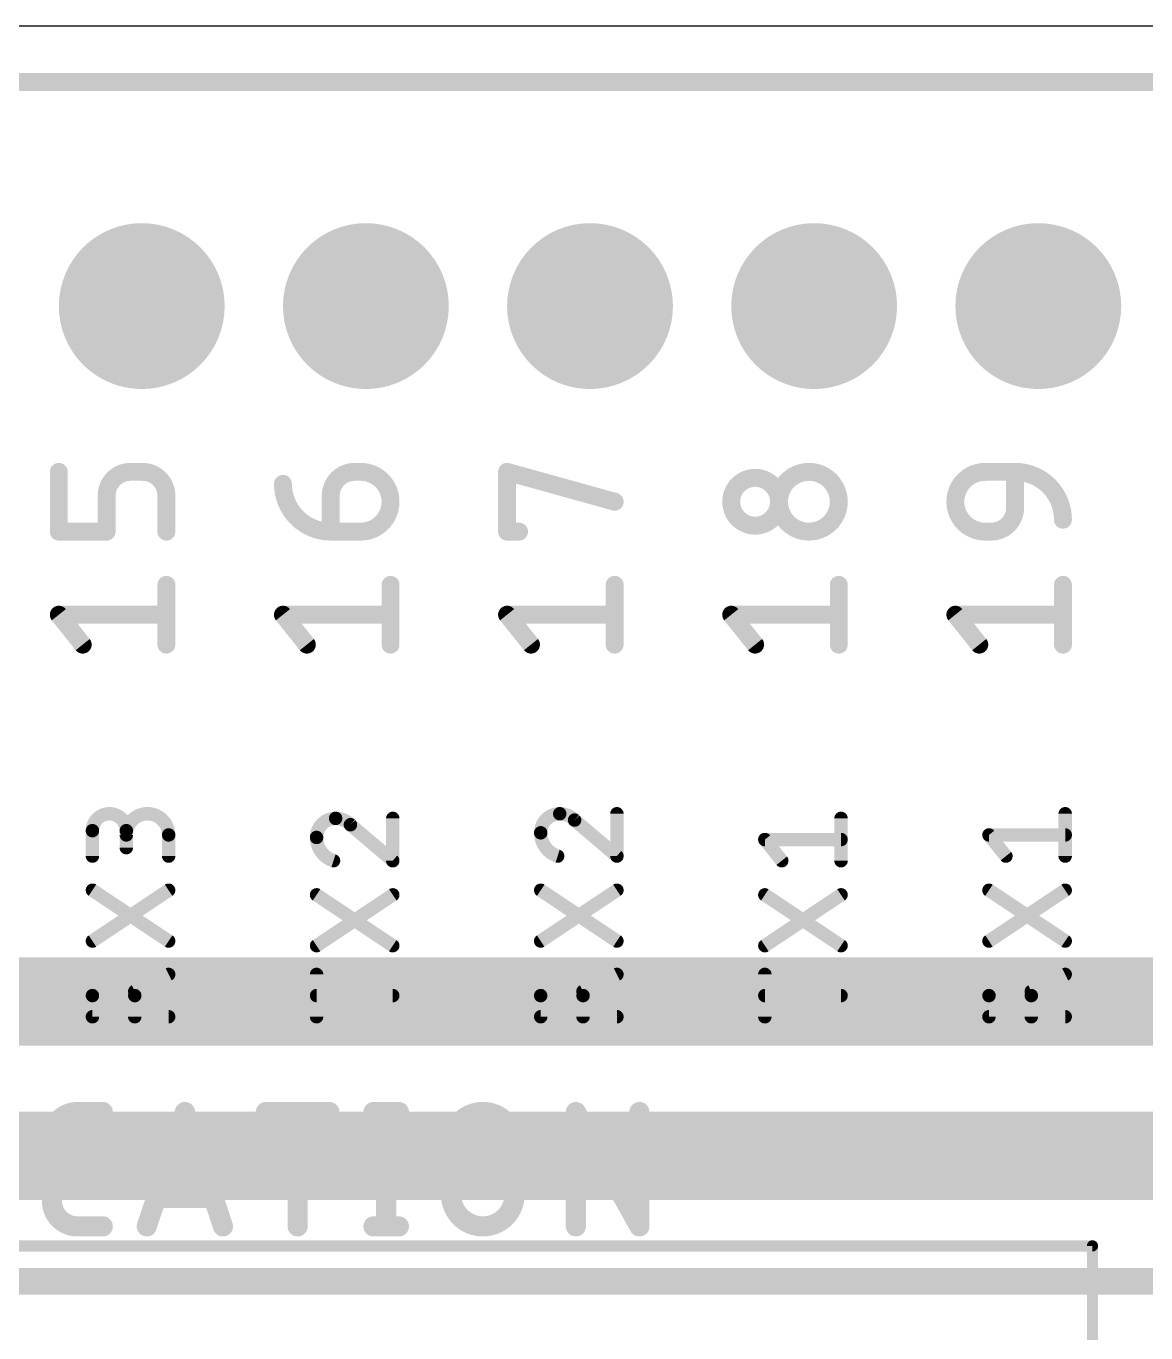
# Model space of a CAD drawing. Extents: x -35 to 140, y -8 to 139.
# Drawn here: x 108 to 120.69, y 75.19 to 90 of the extents above; entities that cross this region are included whole.
import ezdxf

# ---------------------------------------------------------------- set-up
doc = ezdxf.new("R2010")
doc.units = 0
for name, color, linetype in [('16', 132, 'CONTINUOUS'), ('17', 110, 'CONTINUOUS'), ('20', 31, 'CONTINUOUS'), ('51', 253, 'CONTINUOUS')]:
    doc.layers.add(name, color=color, linetype=linetype)

# ---------------------------------------------------------------- blocks, each defined once
blk = doc.blocks.new('RECT')
blk.add_solid([(-0.5, -0.5), (0.5, -0.5), (-0.5, 0.5), (0.5, 0.5)])
blk = doc.blocks.new('ROUNDP')
at = {"const_width": 0.5}
blk.add_lwpolyline([(0, -0.25, 1), (0, 0.25, 1), (0, -0.25)], format="xyb", dxfattribs=at)

msp = doc.modelspace()

# ---------------------------------------------------------------- linework, layer by layer
at = {"layer": '16', "const_width": 1}
for points in [[(63.55, 78.95), (122.35, 78.95)], [(55.8, 77.2), (122.9, 77.2)]]:
    msp.add_lwpolyline(points, dxfattribs=at)
at = {"layer": '20'}
msp.add_line((140, 90), (0, 90), dxfattribs=at)
at = {"layer": '51'}
for points, const_width in [([(38.186, 89.368), (134.706, 89.368)], 0.2032), ([(108.3662, 84.2728), (108.3662, 84.9501)], 0.2032), ([(109.3145, 84.9501), (109.179, 84.9501)], 0.2032), ([(111.719, 84.9501), (111.7867, 84.9501)], 0.2032), ([(113.4462, 84.2728), (113.4462, 84.9501)], 0.2032), ([(113.4462, 84.9501), (114.6654, 84.6114)], 0.2032), ([(118.8649, 84.9501), (119.2035, 84.9501)], 0.2032), ([(119.2035, 84.9501), (119.2035, 84.5437)], 0.2032), ([(108.9081, 84.6792), (108.9081, 84.2728)], 0.2032), ([(109.5854, 84.2728), (109.5854, 84.6792)], 0.2032), ([(111.4481, 84.2728), (111.4481, 84.6792)], 0.2032), ([(108.9081, 84.2728), (108.3662, 84.2728)], 0.2032), ([(111.7867, 84.2728), (111.4481, 84.2728)], 0.2032), ([(113.5817, 84.2728), (113.4462, 84.2728)], 0.2032), ([(118.9326, 84.2728), (118.8649, 84.2728)], 0.2032), ([(109.5854, 82.9926), (109.5854, 83.6699)], 0.2032), ([(112.1254, 82.9926), (112.1254, 83.6699)], 0.2032), ([(114.6654, 82.9926), (114.6654, 83.6699)], 0.2032), ([(117.2054, 82.9926), (117.2054, 83.6699)], 0.2032), ([(119.7454, 82.9926), (119.7454, 83.6699)], 0.2032), ([(108.6371, 82.9926), (108.3662, 83.3313)], 0.2032), ([(108.3662, 83.3313), (109.5854, 83.3313)], 0.2032), ([(111.1771, 82.9926), (110.9062, 83.3313)], 0.2032), ([(110.9062, 83.3313), (112.1254, 83.3313)], 0.2032), ([(113.7171, 82.9926), (113.4462, 83.3313)], 0.2032), ([(113.4462, 83.3313), (114.6654, 83.3313)], 0.2032), ([(116.2571, 82.9926), (115.9862, 83.3313)], 0.2032), ([(115.9862, 83.3313), (117.2054, 83.3313)], 0.2032), ([(118.7971, 82.9926), (118.5262, 83.3313)], 0.2032), ([(118.5262, 83.3313), (119.7454, 83.3313)], 0.2032), ([(114.6908, 80.5965), (114.6908, 81.0763)], 0.1524), ([(119.7708, 80.5965), (119.7708, 81.0763)], 0.1524), ([(111.671, 80.9518), (112.1508, 80.544)], 0.1524), ([(112.1508, 80.544), (112.1508, 81.0238)], 0.1524), ([(114.211, 81.0043), (114.6908, 80.5965)], 0.1524), ([(117.2308, 80.544), (117.2308, 81.0238)], 0.1524), ([(108.7472, 80.5965), (108.7472, 80.8844)], 0.1524), ([(109.131, 80.8844), (109.131, 80.6925)], 0.1524), ([(109.6108, 80.5965), (109.6108, 80.8364)], 0.1524), ([(116.5591, 80.544), (116.3672, 80.7839)], 0.1524), ([(116.3672, 80.7839), (117.2308, 80.7839)], 0.1524), ([(119.0991, 80.5965), (118.9072, 80.8364)], 0.1524), ([(118.9072, 80.8364), (119.7708, 80.8364)], 0.1524), ([(109.6108, 79.6342), (108.7472, 80.2099)], 0.1524), ([(108.7472, 79.6342), (109.6108, 80.2099)], 0.1524), ([(114.6908, 79.6342), (113.8272, 80.2099)], 0.1524), ([(113.8272, 79.6342), (114.6908, 80.2099)], 0.1524), ([(119.7708, 79.6342), (118.9072, 80.2099)], 0.1524), ([(118.9072, 79.6342), (119.7708, 80.2099)], 0.1524), ([(112.1508, 79.5817), (111.2872, 80.1574)], 0.1524), ([(111.2872, 79.5817), (112.1508, 80.1574)], 0.1524), ([(117.2308, 79.5817), (116.3672, 80.1574)], 0.1524), ([(116.3672, 79.5817), (117.2308, 80.1574)], 0.1524), ([(109.6108, 79.256), (109.227, 79.0641)], 0.1524), ([(111.2872, 78.7762), (111.2872, 79.256)], 0.1524), ([(114.6908, 79.256), (114.307, 79.0641)], 0.1524), ([(116.3672, 78.7762), (116.3672, 79.256)], 0.1524), ([(119.7708, 79.256), (119.387, 79.0641)], 0.1524), ([(108.7472, 78.7762), (108.7472, 79.0161)], 0.1524), ([(109.227, 79.0161), (109.227, 78.7762)], 0.1524), ([(112.1508, 79.0161), (111.2872, 79.0161)], 0.1524), ([(113.8272, 78.7762), (113.8272, 79.0161)], 0.1524), ([(114.307, 79.0161), (114.307, 78.7762)], 0.1524), ([(117.2308, 79.0161), (116.3672, 79.0161)], 0.1524), ([(118.9072, 78.7762), (118.9072, 79.0161)], 0.1524), ([(119.387, 79.0161), (119.387, 78.7762)], 0.1524), ([(109.6108, 78.7762), (108.7472, 78.7762)], 0.1524), ([(114.6908, 78.7762), (113.8272, 78.7762)], 0.1524), ([(119.7708, 78.7762), (118.9072, 78.7762)], 0.1524), ([(108.5765, 77.6967), (108.8644, 77.6967)], 0.2286), ([(109.363, 76.4013), (109.7948, 77.6967)], 0.2286), ([(109.7948, 77.6967), (110.2266, 76.4013)], 0.2286), ([(110.7126, 77.6967), (111.4323, 77.6967)], 0.2286), ([(111.0724, 76.4013), (111.0724, 77.6967)], 0.2286), ([(111.9323, 77.6967), (112.2202, 77.6967)], 0.2286), ([(112.0763, 77.6967), (112.0763, 76.4013)], 0.2286), ([(114.226, 76.4013), (114.226, 77.6967)], 0.2286), ([(114.226, 77.6967), (114.9456, 76.4013)], 0.2286), ([(114.9456, 76.4013), (114.9456, 77.6967)], 0.2286), ([(108.2886, 76.6892), (108.2886, 77.4088)], 0.2286), ([(112.8115, 76.7611), (112.8115, 77.3369)], 0.2286), ([(113.5312, 77.3369), (113.5312, 76.7611)], 0.2286), ([(110.1187, 76.7251), (109.471, 76.7251)], 0.2286), ([(108.8644, 76.4013), (108.5765, 76.4013)], 0.2286), ([(111.9323, 76.4013), (112.2202, 76.4013)], 0.2286), ([(120.08, 76.18), (23.77, 76.18)], 0.127), ([(120.08, 13.32), (120.08, 76.18)], 0.127), ([(98.13, 75.779), (123.657, 75.779)], 0.3048)]:
    msp.add_lwpolyline(points, dxfattribs=dict(at, const_width=const_width))
for points, const_width in [([(108.417, 84.9501, 1), (108.3154, 84.9501)], 0.1016), ([(109.179, 84.9501, 0.4142), (108.9081, 84.6792)], 0.2032), ([(109.179, 85.0009, 1), (109.179, 84.8993)], 0.1016), ([(109.179, 84.8993, 1), (109.179, 85.0009)], 0.1016), ([(109.5854, 84.6792, 0.4142), (109.3145, 84.9501)], 0.2032), ([(109.3145, 85.0009, 1), (109.3145, 84.8993)], 0.1016), ([(109.3145, 84.8993, 1), (109.3145, 85.0009)], 0.1016), ([(111.719, 84.9501, 0.4142), (111.4481, 84.6792)], 0.2032), ([(111.719, 85.0009, 1), (111.719, 84.8993)], 0.1016), ([(111.719, 84.8993, 1), (111.719, 85.0009)], 0.1016), ([(111.7867, 84.2728, 1), (111.7867, 84.9501)], 0.2032), ([(111.7867, 85.0009, 1), (111.7867, 84.8993)], 0.1016), ([(111.7867, 84.8993, 1), (111.7867, 85.0009)], 0.1016), ([(113.497, 84.9501, 1), (113.3954, 84.9501)], 0.1016), ([(113.4598, 84.999, 1), (113.4326, 84.9011)], 0.1016), ([(116.2571, 84.8824, 1), (116.2571, 84.3405)], 0.2032), ([(116.2571, 84.3405, 1), (116.2571, 84.8824)], 0.2032), ([(116.2571, 84.9332, 1), (116.2571, 84.8316)], 0.1016), ([(116.2571, 84.8316, 1), (116.2571, 84.9332)], 0.1016), ([(116.8667, 84.9501, 1), (116.8667, 84.2728)], 0.2032), ([(116.8667, 84.2728, 1), (116.8667, 84.9501)], 0.2032), ([(116.8667, 85.0009, 1), (116.8667, 84.8993)], 0.1016), ([(116.8667, 84.8993, 1), (116.8667, 85.0009)], 0.1016), ([(118.8649, 84.9501, 1), (118.8649, 84.2728)], 0.2032), ([(118.8649, 85.0009, 1), (118.8649, 84.8993)], 0.1016), ([(118.8649, 84.8993, 1), (118.8649, 85.0009)], 0.1016), ([(119.2543, 84.9501, 1), (119.1527, 84.9501)], 0.1016), ([(119.7454, 84.4082, 0.4142), (119.2035, 84.9501)], 0.2032), ([(119.2035, 85.0009, 1), (119.2035, 84.8993)], 0.1016), ([(119.2035, 84.8993, 1), (119.2035, 85.0009)], 0.1016), ([(110.9062, 84.8146, 0.4142), (111.4481, 84.2728)], 0.2032), ([(110.957, 84.8146, 1), (110.8554, 84.8146)], 0.1016), ([(108.9589, 84.6792, 1), (108.8573, 84.6792)], 0.1016), ([(108.8573, 84.6792, 1), (108.9589, 84.6792)], 0.1016), ([(109.6362, 84.6792, 1), (109.5346, 84.6792)], 0.1016), ([(109.5346, 84.6792, 1), (109.6362, 84.6792)], 0.1016), ([(111.4989, 84.6792, 1), (111.3973, 84.6792)], 0.1016), ([(111.3973, 84.6792, 1), (111.4989, 84.6792)], 0.1016), ([(114.6518, 84.5625, 1), (114.679, 84.6604)], 0.1016), ([(118.9326, 84.2728, 0.4142), (119.2035, 84.5437)], 0.2032), ([(119.2543, 84.5437, 1), (119.1527, 84.5437)], 0.1016), ([(119.1527, 84.5437, 1), (119.2543, 84.5437)], 0.1016), ([(116.2571, 84.3913, 1), (116.2571, 84.2897)], 0.1016), ([(116.2571, 84.2897, 1), (116.2571, 84.3913)], 0.1016), ([(119.6946, 84.4082, 1), (119.7962, 84.4082)], 0.1016), ([(108.3662, 84.3236, 1), (108.3662, 84.222)], 0.1016), ([(108.3154, 84.2728, 1), (108.417, 84.2728)], 0.1016), ([(108.8573, 84.2728, 1), (108.9589, 84.2728)], 0.1016), ([(108.9081, 84.222, 1), (108.9081, 84.3236)], 0.1016), ([(109.5346, 84.2728, 1), (109.6362, 84.2728)], 0.1016), ([(111.4481, 84.3236, 1), (111.4481, 84.222)], 0.1016), ([(111.3973, 84.2728, 1), (111.4989, 84.2728)], 0.1016), ([(111.4481, 84.222, 1), (111.4481, 84.3236)], 0.1016), ([(111.7867, 84.3236, 1), (111.7867, 84.222)], 0.1016), ([(111.7867, 84.222, 1), (111.7867, 84.3236)], 0.1016), ([(113.4462, 84.3236, 1), (113.4462, 84.222)], 0.1016), ([(113.3954, 84.2728, 1), (113.497, 84.2728)], 0.1016), ([(113.5817, 84.222, 1), (113.5817, 84.3236)], 0.1016), ([(116.8667, 84.3236, 1), (116.8667, 84.222)], 0.1016), ([(116.8667, 84.222, 1), (116.8667, 84.3236)], 0.1016), ([(118.8649, 84.3236, 1), (118.8649, 84.222)], 0.1016), ([(118.8649, 84.222, 1), (118.8649, 84.3236)], 0.1016), ([(118.9326, 84.3236, 1), (118.9326, 84.222)], 0.1016), ([(118.9326, 84.222, 1), (118.9326, 84.3236)], 0.1016), ([(109.6362, 83.6699, 1), (109.5346, 83.6699)], 0.1016), ([(112.1762, 83.6699, 1), (112.0746, 83.6699)], 0.1016), ([(114.7162, 83.6699, 1), (114.6146, 83.6699)], 0.1016), ([(117.2562, 83.6699, 1), (117.1546, 83.6699)], 0.1016), ([(119.7962, 83.6699, 1), (119.6946, 83.6699)], 0.1016), ([(108.4059, 83.363, 1), (108.3265, 83.2995)], 0.1016), ([(108.3662, 83.3821, 1), (108.3662, 83.2805)], 0.1016), ([(109.5854, 83.2805, 1), (109.5854, 83.3821)], 0.1016), ([(110.9459, 83.363, 1), (110.8665, 83.2995)], 0.1016), ([(110.9062, 83.3821, 1), (110.9062, 83.2805)], 0.1016), ([(112.1254, 83.2805, 1), (112.1254, 83.3821)], 0.1016), ([(113.4859, 83.363, 1), (113.4065, 83.2995)], 0.1016), ([(113.4462, 83.3821, 1), (113.4462, 83.2805)], 0.1016), ([(114.6654, 83.2805, 1), (114.6654, 83.3821)], 0.1016), ([(116.0259, 83.363, 1), (115.9465, 83.2995)], 0.1016), ([(115.9862, 83.3821, 1), (115.9862, 83.2805)], 0.1016), ([(117.2054, 83.2805, 1), (117.2054, 83.3821)], 0.1016), ([(118.5659, 83.363, 1), (118.4865, 83.2995)], 0.1016), ([(118.5262, 83.3821, 1), (118.5262, 83.2805)], 0.1016), ([(119.7454, 83.2805, 1), (119.7454, 83.3821)], 0.1016), ([(108.5975, 82.9609, 1), (108.6768, 83.0243)], 0.1016), ([(111.1375, 82.9609, 1), (111.2168, 83.0243)], 0.1016), ([(113.6775, 82.9609, 1), (113.7568, 83.0243)], 0.1016), ([(116.2175, 82.9609, 1), (116.2968, 83.0243)], 0.1016), ([(118.7575, 82.9609, 1), (118.8368, 83.0243)], 0.1016), ([(109.5346, 82.9926, 1), (109.6362, 82.9926)], 0.1016), ([(112.0746, 82.9926, 1), (112.1762, 82.9926)], 0.1016), ([(114.6146, 82.9926, 1), (114.7162, 82.9926)], 0.1016), ([(117.1546, 82.9926, 1), (117.2562, 82.9926)], 0.1016), ([(119.6946, 82.9926, 1), (119.7962, 82.9926)], 0.1016), ([(109.131, 80.8844, 1), (108.7472, 80.8844)], 0.1524), ([(109.6108, 80.8364, 1), (109.131, 80.8364)], 0.1524), ([(114.0431, 81.0763, 0.4142), (113.8272, 80.8604)], 0.1524), ([(114.211, 81.0043, 0.2053), (114.0431, 81.0763)], 0.1524), ([(114.0431, 81.1144, 1), (114.0431, 81.0382)], 0.0762), ([(114.0431, 81.0382, 1), (114.0431, 81.1144)], 0.0762), ([(114.7289, 81.0763, 1), (114.6527, 81.0763)], 0.0762), ([(119.8089, 81.0763, 1), (119.7327, 81.0763)], 0.0762), ([(111.5031, 81.0238, 0.4142), (111.2872, 80.8079)], 0.1524), ([(111.671, 80.9518, 0.2053), (111.5031, 81.0238)], 0.1524), ([(111.5031, 81.0619, 1), (111.5031, 80.9857)], 0.0762), ([(111.5031, 80.9857, 1), (111.5031, 81.0619)], 0.0762), ([(111.6957, 80.9809, 1), (111.6463, 80.9228)], 0.0762), ([(111.6434, 80.9256, 1), (111.6986, 80.9781)], 0.0762), ([(112.1889, 81.0238, 1), (112.1127, 81.0238)], 0.0762), ([(114.2357, 81.0334, 1), (114.1863, 80.9753)], 0.0762), ([(114.1834, 80.9781, 1), (114.2386, 81.0306)], 0.0762), ([(117.2689, 81.0238, 1), (117.1927, 81.0238)], 0.0762), ([(108.7853, 80.8844, 1), (108.7091, 80.8844)], 0.0762), ([(108.7091, 80.8844, 1), (108.7853, 80.8844)], 0.0762), ([(109.1691, 80.8844, 1), (109.0929, 80.8844)], 0.0762), ([(109.0929, 80.8844, 1), (109.1691, 80.8844)], 0.0762), ([(109.0929, 80.8364, 1), (109.1691, 80.8364)], 0.0762), ([(109.6489, 80.8364, 1), (109.5727, 80.8364)], 0.0762), ([(109.5727, 80.8364, 1), (109.6489, 80.8364)], 0.0762), ([(111.2872, 80.8079, 0.3252), (111.4791, 80.544)], 0.1524), ([(111.3253, 80.8079, 1), (111.2491, 80.8079)], 0.0762), ([(111.2491, 80.8079, 1), (111.3253, 80.8079)], 0.0762), ([(113.8272, 80.8604, 0.3252), (114.0191, 80.5965)], 0.1524), ([(113.8653, 80.8604, 1), (113.7891, 80.8604)], 0.0762), ([(113.7891, 80.8604, 1), (113.8653, 80.8604)], 0.0762), ([(116.397, 80.8077, 1), (116.3374, 80.7601)], 0.0762), ([(116.3672, 80.822, 1), (116.3672, 80.7458)], 0.0762), ([(117.2308, 80.7458, 1), (117.2308, 80.822)], 0.0762), ([(118.937, 80.8602, 1), (118.8774, 80.8126)], 0.0762), ([(118.9072, 80.8745, 1), (118.9072, 80.7983)], 0.0762), ([(119.7708, 80.7983, 1), (119.7708, 80.8745)], 0.0762), ([(109.0929, 80.6925, 1), (109.1691, 80.6925)], 0.0762), ([(108.7091, 80.5965, 1), (108.7853, 80.5965)], 0.0762), ([(109.5727, 80.5965, 1), (109.6489, 80.5965)], 0.0762), ([(111.4674, 80.5078, 1), (111.4909, 80.5803)], 0.0762), ([(112.1127, 80.544, 1), (112.1889, 80.544)], 0.0762), ([(112.1261, 80.515, 1), (112.1755, 80.5731)], 0.0762), ([(114.0074, 80.5603, 1), (114.0309, 80.6328)], 0.0762), ([(114.6527, 80.5965, 1), (114.7289, 80.5965)], 0.0762), ([(114.6661, 80.5675, 1), (114.7155, 80.6256)], 0.0762), ([(116.5294, 80.5202, 1), (116.5889, 80.5678)], 0.0762), ([(117.1927, 80.544, 1), (117.2689, 80.544)], 0.0762), ([(119.0694, 80.5727, 1), (119.1289, 80.6203)], 0.0762), ([(119.7327, 80.5965, 1), (119.8089, 80.5965)], 0.0762), ([(108.7683, 80.2416, 1), (108.7261, 80.1782)], 0.0762), ([(109.6319, 80.1782, 1), (109.5897, 80.2416)], 0.0762), ([(113.8483, 80.2416, 1), (113.8061, 80.1782)], 0.0762), ([(114.7119, 80.1782, 1), (114.6697, 80.2416)], 0.0762), ([(118.9283, 80.2416, 1), (118.8861, 80.1782)], 0.0762), ([(119.7919, 80.1782, 1), (119.7497, 80.2416)], 0.0762), ([(111.3083, 80.1891, 1), (111.2661, 80.1257)], 0.0762), ([(112.1719, 80.1257, 1), (112.1297, 80.1891)], 0.0762), ([(116.3883, 80.1891, 1), (116.3461, 80.1257)], 0.0762), ([(117.2519, 80.1257, 1), (117.2097, 80.1891)], 0.0762), ([(108.7261, 79.6659, 1), (108.7683, 79.6024)], 0.0762), ([(109.5897, 79.6024, 1), (109.6319, 79.6659)], 0.0762), ([(113.8061, 79.6659, 1), (113.8483, 79.6024)], 0.0762), ([(114.6697, 79.6024, 1), (114.7119, 79.6659)], 0.0762), ([(118.8861, 79.6659, 1), (118.9283, 79.6024)], 0.0762), ([(119.7497, 79.6024, 1), (119.7919, 79.6659)], 0.0762), ([(111.2661, 79.6134, 1), (111.3083, 79.55)], 0.0762), ([(112.1297, 79.55, 1), (112.1719, 79.6134)], 0.0762), ([(116.3461, 79.6134, 1), (116.3883, 79.55)], 0.0762), ([(117.2097, 79.55, 1), (117.2519, 79.6134)], 0.0762), ([(109.227, 79.0161, 1), (108.7472, 79.0161)], 0.1524), ([(109.6278, 79.2219, 1), (109.5938, 79.2901)], 0.0762), ([(111.3253, 79.256, 1), (111.2491, 79.256)], 0.0762), ([(114.307, 79.0161, 1), (113.8272, 79.0161)], 0.1524), ([(114.7078, 79.2219, 1), (114.6738, 79.2901)], 0.0762), ([(116.4053, 79.256, 1), (116.3291, 79.256)], 0.0762), ([(119.387, 79.0161, 1), (118.9072, 79.0161)], 0.1524), ([(119.7878, 79.2219, 1), (119.7538, 79.2901)], 0.0762), ([(108.7853, 79.0161, 1), (108.7091, 79.0161)], 0.0762), ([(109.2099, 79.0981, 1), (109.244, 79.03)], 0.0762), ([(109.2651, 79.0161, 1), (109.1889, 79.0161)], 0.0762), ([(111.2872, 79.0542, 1), (111.2872, 78.978)], 0.0762), ([(112.1508, 78.978, 1), (112.1508, 79.0542)], 0.0762), ([(113.8653, 79.0161, 1), (113.7891, 79.0161)], 0.0762), ([(114.2899, 79.0981, 1), (114.324, 79.03)], 0.0762), ([(114.3451, 79.0161, 1), (114.2689, 79.0161)], 0.0762), ([(116.3672, 79.0542, 1), (116.3672, 78.978)], 0.0762), ([(117.2308, 78.978, 1), (117.2308, 79.0542)], 0.0762), ([(118.9453, 79.0161, 1), (118.8691, 79.0161)], 0.0762), ([(119.3699, 79.0981, 1), (119.404, 79.03)], 0.0762), ([(119.4251, 79.0161, 1), (119.3489, 79.0161)], 0.0762), ([(108.7091, 79.0161, 1), (108.7853, 79.0161)], 0.0762), ([(109.1889, 79.0161, 1), (109.2651, 79.0161)], 0.0762), ([(113.7891, 79.0161, 1), (113.8653, 79.0161)], 0.0762), ([(114.2689, 79.0161, 1), (114.3451, 79.0161)], 0.0762), ([(118.8691, 79.0161, 1), (118.9453, 79.0161)], 0.0762), ([(119.3489, 79.0161, 1), (119.4251, 79.0161)], 0.0762), ([(108.7472, 78.8143, 1), (108.7472, 78.7381)], 0.0762), ([(108.7091, 78.7762, 1), (108.7853, 78.7762)], 0.0762), ([(109.1889, 78.7762, 1), (109.2651, 78.7762)], 0.0762), ([(109.6108, 78.7381, 1), (109.6108, 78.8143)], 0.0762), ([(111.2491, 78.7762, 1), (111.3253, 78.7762)], 0.0762), ([(113.8272, 78.8143, 1), (113.8272, 78.7381)], 0.0762), ([(113.7891, 78.7762, 1), (113.8653, 78.7762)], 0.0762), ([(114.2689, 78.7762, 1), (114.3451, 78.7762)], 0.0762), ([(114.6908, 78.7381, 1), (114.6908, 78.8143)], 0.0762), ([(116.3291, 78.7762, 1), (116.4053, 78.7762)], 0.0762), ([(118.9072, 78.8143, 1), (118.9072, 78.7381)], 0.0762), ([(118.8691, 78.7762, 1), (118.9453, 78.7762)], 0.0762), ([(119.3489, 78.7762, 1), (119.4251, 78.7762)], 0.0762), ([(119.7708, 78.7381, 1), (119.7708, 78.8143)], 0.0762), ([(108.5765, 77.6967, 0.4142), (108.2886, 77.4088)], 0.2286), ([(108.5765, 77.7538, 1), (108.5765, 77.6396)], 0.1143), ([(108.5765, 77.6396, 1), (108.5765, 77.7538)], 0.1143), ([(108.8644, 77.6396, 1), (108.8644, 77.7538)], 0.1143), ([(109.8491, 77.7148, 1), (109.7406, 77.6786)], 0.1143), ([(109.8491, 77.6786, 1), (109.7406, 77.7148)], 0.1143), ([(110.7126, 77.7538, 1), (110.7126, 77.6396)], 0.1143), ([(111.1296, 77.6967, 1), (111.0153, 77.6967)], 0.1143), ([(111.4323, 77.6396, 1), (111.4323, 77.7538)], 0.1143), ([(111.9323, 77.7538, 1), (111.9323, 77.6396)], 0.1143), ([(112.1334, 77.6967, 1), (112.0191, 77.6967)], 0.1143), ([(112.2202, 77.6396, 1), (112.2202, 77.7538)], 0.1143), ([(113.5312, 77.3369, 1), (112.8115, 77.3369)], 0.2286), ([(114.2759, 77.7245, 1), (114.176, 77.6689)], 0.1143), ([(114.2831, 77.6967, 1), (114.1688, 77.6967)], 0.1143), ([(115.0028, 77.6967, 1), (114.8885, 77.6967)], 0.1143), ([(108.3458, 77.4088, 1), (108.2315, 77.4088)], 0.1143), ([(108.2315, 77.4088, 1), (108.3458, 77.4088)], 0.1143), ([(112.8687, 77.3369, 1), (112.7544, 77.3369)], 0.1143), ([(113.5883, 77.3369, 1), (113.474, 77.3369)], 0.1143), ([(112.7544, 77.3369, 1), (112.8687, 77.3369)], 0.1143), ([(113.474, 77.3369, 1), (113.5883, 77.3369)], 0.1143), ([(109.471, 76.7823, 1), (109.471, 76.668)], 0.1143), ([(110.1187, 76.668, 1), (110.1187, 76.7823)], 0.1143), ([(112.8115, 76.7611, 1), (113.5312, 76.7611)], 0.2286), ([(112.8686, 76.7611, 1), (112.7543, 76.7611)], 0.1143), ([(113.5883, 76.7611, 1), (113.474, 76.7611)], 0.1143), ([(108.2886, 76.6892, 0.4142), (108.5765, 76.4013)], 0.2286), ([(108.3458, 76.6892, 1), (108.2315, 76.6892)], 0.1143), ([(108.2315, 76.6892, 1), (108.3458, 76.6892)], 0.1143), ([(112.7544, 76.7611, 1), (112.8687, 76.7611)], 0.1143), ([(113.474, 76.7611, 1), (113.5883, 76.7611)], 0.1143), ([(108.5765, 76.4584, 1), (108.5765, 76.3442)], 0.1143), ([(108.5765, 76.3442, 1), (108.5765, 76.4584)], 0.1143), ([(108.8644, 76.3442, 1), (108.8644, 76.4584)], 0.1143), ([(109.3088, 76.4194, 1), (109.4173, 76.3832)], 0.1143), ([(110.1724, 76.3832, 1), (110.2809, 76.4194)], 0.1143), ([(111.0153, 76.4013, 1), (111.1296, 76.4013)], 0.1143), ([(111.9323, 76.4584, 1), (111.9323, 76.3442)], 0.1143), ([(112.0191, 76.4013, 1), (112.1334, 76.4013)], 0.1143), ([(112.2202, 76.3442, 1), (112.2202, 76.4584)], 0.1143), ([(114.1688, 76.4013, 1), (114.2831, 76.4013)], 0.1143), ([(114.8885, 76.4013, 1), (115.0028, 76.4013)], 0.1143), ([(114.8957, 76.3735, 1), (114.9956, 76.4291)], 0.1143), ([(120.1118, 76.18, 1), (120.0483, 76.18)], 0.0635), ([(120.08, 76.1483, 1), (120.08, 76.2118)], 0.0635)]:
    msp.add_lwpolyline(points, format="xyb", dxfattribs=dict(at, const_width=const_width))

# ---------------------------------------------------------------- block references
at = {"layer": '17', "xscale": 1.8796, "yscale": 1.8796, "rotation": 90}
for p in [(109.306, 86.828), (109.306, 86.828), (111.846, 86.828), (111.846, 86.828), (114.386, 86.828), (114.386, 86.828), (116.926, 86.828), (116.926, 86.828), (119.466, 86.828), (119.466, 86.828)]:
    msp.add_blockref('ROUNDP', p, dxfattribs=at)
at = {"layer": '51', "xscale": 0.508, "yscale": 0.508}
for p in [(109.306, 86.828), (111.846, 86.828), (114.386, 86.828), (116.926, 86.828), (119.466, 86.828)]:
    msp.add_blockref('RECT', p, dxfattribs=at)

doc.saveas('drawing.dxf')
